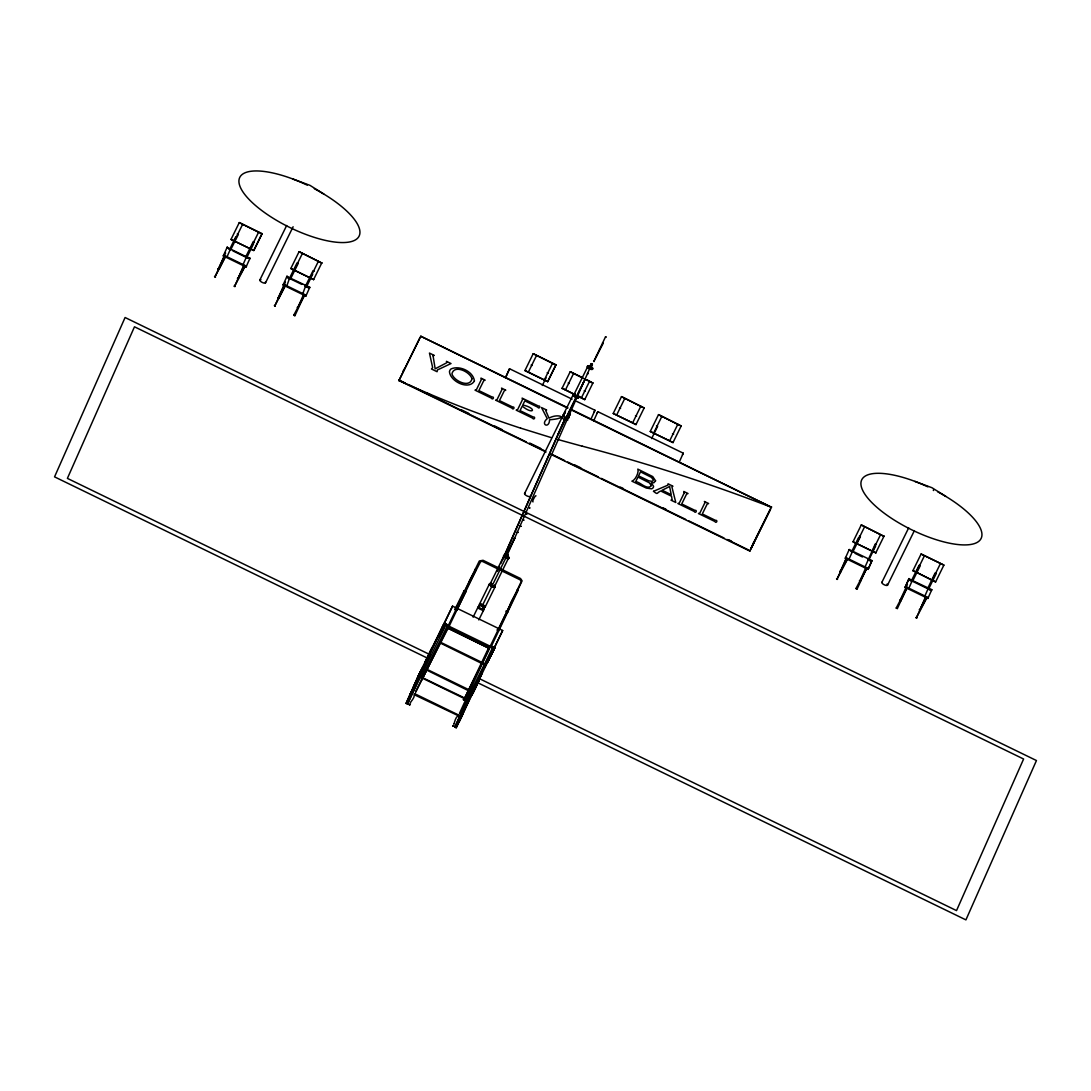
<?xml version="1.0" encoding="UTF-8"?>
<svg xmlns="http://www.w3.org/2000/svg" width="1091" height="1091" viewBox="0 0 1091 1091"><rect width="100%" height="100%" fill="white"/><g stroke="black" fill="none" stroke-linecap="round" stroke-linejoin="round"><path stroke-width="1.5" d="M224.528 256.03L214.886 277.019L225.619 256.562L224.446 256.303M215.527 277.114L214.504 276.5M245.175 266.177L244.029 265.618L234.456 286.538L245.175 266.177L244.329 265.468M235.111 286.565L234.088 286.019M284.56 285.024L285.406 285.733L274.687 306.094L284.274 285.174M275.341 306.189L274.318 305.575M293.779 315.204L304.594 294.638L294.911 315.708L293.779 315.204L294.925 315.64M847.625 558.824L846.466 558.469L836.892 579.389L847.612 559.028M837.547 579.43L836.524 578.871M855.985 588.499L866.786 567.934L857.117 588.99L855.985 588.499L857.117 588.935M896.216 608.055L907.016 587.49L897.347 608.56L896.216 608.055L897.361 608.492M925.85 597.063L916.276 617.983L926.995 597.623L926.014 596.927M916.931 618.065L915.826 617.479M246.593 258.022L245.761 257.326M532.994 501.901C531.344 502.692 535.776 494.087 535.995 495.846M603.241 343.188L602.532 342.888L603.241 343.229L593.831 361.476L605.532 336.778L606.241 337.133L605.546 336.874M594.24 361.53L593.599 361.135M237.279 233.938L238.384 234.347L230.719 249.716M531.167 364.994L532.299 365.471M547.191 372.713L548.323 373.258M568.206 382.927L569.325 383.473M584.203 390.769L585.349 391.26M619.497 407.979L620.588 408.402M635.48 415.63L636.612 416.176M656.482 425.899L657.614 426.39L651.613 438.596M672.492 433.686L673.638 434.177M859.272 536.172L860.39 536.717L852.739 552.087M225.332 256.453L218.964 269.368L218.159 269.218L225.605 253.03M218.964 269.368L217.859 268.768M244.902 265.972L237.879 278.819L243.757 265.413M238.534 278.887L237.402 278.328M285.406 282.105L277.96 298.293L278.764 298.443L285.133 285.528M278.764 298.443L277.755 297.816M303.571 294.488L297.679 307.894L304.716 295.047M298.348 307.962L297.202 307.403M847.339 558.824L840.302 571.67L846.193 558.265M840.97 571.739L839.838 571.179M865.777 567.784L859.885 581.189L866.909 568.343M860.554 581.244L859.408 580.698M907.426 584.476L899.98 600.664L900.784 600.814L907.153 587.899M900.784 600.746L899.639 600.255M926.723 597.418L919.699 610.264L925.577 596.859M920.354 610.319L919.222 609.774M475.308 569.134C477.681 568.37 469.307 579.226 468.653 583.426L448.374 625.443M850.939 551.46L850.475 550.628M421.958 679.093L421.617 678.929M422.326 679.598L422.026 678.957M463.266 697.326L422.872 677.838L448.128 626.657M447.215 626.22L422.067 677.334L423.022 677.729L422.176 677.252M454.974 609.378L456.72 610.346L465.912 591.663L465.175 590.831L464.084 590.776L454.892 609.46L456.734 610.224M455.356 609.678L456.27 610.128L455.397 609.637L479.331 560.965L483.04 560.297L520.516 578.516L522.125 580.835L499.037 629.057M464.07 590.899L465.912 591.663M497.755 630.53L521.184 581.748L520.257 579.894L482.536 561.456L480.708 561.483L462.079 597.172M463.293 699.481L464.316 699.604M409.861 704.827L408.92 704.295L409.889 704.636M452.833 726.142L453.556 725.692M453.829 723.933C453.801 726.292 454.865 717.892 457.675 716.091M421.794 670.597L428.422 656.809M429.24 654.15L430.645 651.218L424.754 663.055M439.932 632.766L437.532 637.676L444.992 622.375L444.051 624.434M472.853 692.962L474.558 689.471M476.74 683.566L476.235 684.834L476.835 683.443M487.963 661.651L487.418 662.632M229.751 249.239L235.751 236.842M230.883 249.594L227.201 247.152L226.805 247.957M246.73 257.503L245.761 256.821L253.262 241.588L254.394 242.134M301.812 284.41L286.619 277.032L287.015 276.228L290.629 278.737L298.198 263.422L297.066 262.931L289.565 278.123L290.356 279.01M305.548 285.992L313.076 270.663L314.208 271.209M851.744 551.5L858.522 537.699M852.889 551.964L851.771 551.419M912.635 581.108L920.204 565.793L919.072 565.302L911.571 580.48L912.362 581.38M912.703 581.039L909.021 578.598L905.107 587.367L927.882 598.441L928.277 597.636L905.489 586.563L909.021 578.598M927.636 588.581L935.082 573.02L936.214 573.58L928.714 588.813M846.466 558.469L847.448 559.151M906.253 587.64L907.412 588.104M412.248 690.18C409.916 695.022 418.849 676.406 412.03 690.439M423.185 667.897L424.304 665.196M473.262 692.308L478.54 681.179M424.372 665.265L428.19 657.709M440.546 631.853L442.032 628.498M475.717 687.412L475.226 688.312L476.972 684.848M413.175 688.271L412.739 689.157L413.244 688.148M425.995 662.278L425.354 663.396L425.899 662.428M441.473 629.93L440.928 630.871M475.458 687.835L477.653 683.43M491.605 654.3L490.718 655.964L493.146 651.095M228.865 249.28L228.469 248.257M308.248 287.874L308.017 286.892L307.103 287.315M445.046 622.361L440.969 630.53M495.178 646.731L493.841 649.5M517.339 589.563C519.602 588.854 510.629 601.032 510.002 605.287L490.405 645.886M422.967 668.128L424.44 665.101M424.822 662.96L428.736 654.914M473.453 691.817L475.935 686.716M429.581 653.318L428.067 656.455L428.913 654.845M428.477 656.727L429.568 654.668L424.945 664.105M431.395 649.295L432.5 647.236L429.036 654.068M475.649 685.816L475.171 686.921L475.676 685.666M492.682 651.559L494.728 647.481M471.858 695.131L472.512 693.671M507.029 554.378C503.196 562.233 508.474 550.259 506.456 555.919M506.647 555.101L506.647 555.469M506.606 557.037L506.906 556.451M506.565 557.46L508.051 554.869L506.742 557.542L507.179 556.274M506.892 556.492L507.888 554.787M428.354 655.773L431.109 650.277M590.245 366.467L590.763 365.43M591.281 364.353L590.422 365.717M591.622 365.13L590.954 366.808L592.072 364.53M478.404 680.32L479.044 679.202M437.286 638.262L440.232 631.948M414.375 694.776L414.866 693.781L458.711 715.082L458.384 715.764L414.375 694.776L414.853 693.808M469.853 691.38L426.54 670.01L426.895 669.315L470.316 690.426L469.853 691.394L470.316 690.426M482.74 663.955L439.932 642.831L440.273 642.122L483.204 663.001L482.74 663.969L483.204 663.001M458.22 716.091L458.684 715.137M415.166 683.293L415.916 682.202M418.958 675.124L419.64 673.802L414.675 684.357L416.898 679.379M416.857 680.116L416.053 681.807M461.643 715.901L463.266 712.9L462.325 714.782M420.185 672.506L417.321 678.411L418.412 675.997M461.084 717.21L459.979 719.719L460.361 718.996M421.849 670.501L425.817 662.346M467.412 703.04L467.916 702.018M471.967 694.872L472.853 693.262M487.459 662.523L487.841 661.664M437.382 638.044L438.036 636.571M223.287 255.921L223.669 255.117L246.457 266.204L246.061 266.995L223.287 255.921L227.201 247.152M231.006 239.42L253.794 250.494L231.006 239.42L239.284 222.578L262.072 233.651L253.794 250.494M239.284 222.578L261.935 233.951M226.955 256.999L230.474 249.021L229.751 249.048M242.966 264.786L246.484 256.808L230.474 249.021M246.061 266.995L249.989 258.226L246.484 256.808M283.087 284.996L283.483 284.192L306.271 295.279L305.875 296.07L283.087 284.996L287.015 276.228M290.82 268.495L313.608 279.569L290.82 268.495L299.084 251.653L321.75 263.026L299.084 251.653M286.756 286.074L289.62 278.041M302.766 293.847L305.644 285.828M305.875 296.07L309.789 287.301L290.288 278.096M546.059 452.015L398.965 380.514L419.708 338.319M567.825 407.734L420.731 336.233L567.647 408.157M505.447 377.813L509.538 368.744L572.093 399.156M505.569 377.704L509.538 368.744M524.935 370.545L547.709 381.618L524.935 370.545L533.199 353.702L555.987 364.776L547.709 381.618M533.199 353.702L555.851 365.076M445.728 625.211L446.246 624.134L407.434 704.077L406.07 703.409L418.412 675.52L452.56 606.146L502.678 630.503L456.202 727.779L454.824 727.111L466.907 699.822L492.3 648.204M408.129 699.181L410.189 694.572M411.962 690.617C406.766 701.799 417.676 679.038 410.243 694.449M413.53 686.975L413.121 687.862L417.621 678.357M413.653 686.621L415.889 681.657M411.621 691.544L410.939 692.867M415.248 683.321L416.176 681.343M418.617 675.452L422.162 668.101M423.335 667.447L424.522 665.278M407.434 704.077L416.83 682.857M452.56 606.146L411.648 692.076L413.025 692.73M415.507 692.021L449.383 625.661L444.883 623.479L444.364 624.543L448.865 626.725M476.221 569.584L449.287 625.907M574.111 394.356L562.083 388.246L574.234 394.151M582.376 377.609L570.225 371.704L583.712 378.509M478.035 608.123L480.19 603.623L485.263 606.091L483.108 610.592L478.035 608.123L478.54 606.991M563.638 414.716L563.133 415.848L565.288 411.362L564.783 412.493M484.104 608.082L483.477 609.337L485.045 606.064L483.286 609.76L478.594 607.469L480.122 604.291L479.495 605.546M480.19 603.623L479.699 604.755L484.772 607.223L485.263 606.091M563.679 415.207L565.452 411.512L564.988 412.521M479.917 604.782L480.354 603.787L478.594 607.469M497.401 571.248L499.46 566.597M500.824 563.501L565.574 417.471L559.397 431.409M502.924 559.001L559.083 432.118L583.63 382.218M505.542 556.956L506.66 555.442M589.767 366.644L591.267 363.576L589.945 366.726M505.719 557.037L506.224 555.96M483.286 609.76L483.722 608.764M483.108 610.592L483.613 609.46M590.804 367.149L592.29 364.08M508.051 554.869L507.22 555.755M569.857 414.962L570.361 413.83L568.206 418.317L568.711 417.185A3.164 1.091 26.2 0 1 567.293 418.085A3.164 1.091 26.2 0 1 563.556 416.053A3.164 1.091 26.2 0 1 564.32 414.798M578.475 396.469L584.735 399.62L578.803 396.36M586.931 379.818L592.877 383.077L586.617 379.927M459.475 713.391L490.514 645.654L495.014 647.836M590.886 419.339L594.977 410.271L576.662 401.379M456.202 727.779L464.78 708.4M464.016 710.623C455.929 728.174 465.721 707.786 461.902 715.846M464.22 710.2L466.839 704.854M466.348 705.372L466.812 704.309M463.661 711.959L464.084 711.087M464.48 709.832L465.161 708.332M467.889 702.14L467.48 703.368M468.53 700.954L469.035 699.795L467.248 703.327M518.252 590.013L491.318 646.308M593.736 420.731L597.827 411.662L683.266 453.188L679.175 462.27M613.224 413.462L635.998 424.535L613.224 413.462L621.488 396.619L644.14 407.993L621.488 396.619M650.25 431.463L673.024 442.537L650.25 431.463L658.514 414.621L681.166 425.995L658.514 414.621M753.922 541.872L749.844 551.078L550.655 454.251M754.767 540.209L751.249 548.159L769.741 510.561M770.587 508.883L755.518 538.722M572.42 409.971L771.432 507.22L572.243 410.393M845.293 558.292L849.207 549.523L871.995 560.597L868.463 568.561L868.081 569.366L845.293 558.292L845.689 557.487L868.463 568.561M853.026 541.791L875.8 552.864L853.026 541.791L861.29 524.935L883.942 536.322L861.29 524.935M848.962 559.369L852.48 551.391M864.972 567.143L875.282 543.959L876.414 544.504M868.081 569.366L871.995 560.597M912.826 570.866L921.104 554.01L943.892 565.097L935.614 581.939L912.962 570.566M921.104 554.01L943.892 565.097M908.762 588.444L912.294 580.467L911.571 580.48M924.786 596.218L928.305 588.254L927.582 588.267M927.882 598.441L931.809 589.672L912.294 580.467M935.614 581.939L914.476 571.302M489.982 657.287L488.209 660.914M413.912 686.744L413.394 687.835M466.457 705.045L466.88 704.131M478.253 681.889L479.699 679.038L473.085 692.485M420.049 672.806L420.608 671.592L419.421 673.952M425.517 661.446L424.958 662.592L427.263 657.75M460.088 719.433L461.343 716.787M475.144 686.839L475.881 685.612M491.1 654.9L493.978 648.995L490.364 656.318M439.278 634.157L441.31 629.998L439.7 633.107M506.524 557.187L507.574 555.428M429.118 655.582L429.554 654.709L425.476 662.878M426.881 669.342L426.417 670.31M479.235 679.952L479.685 679.079L478.908 680.675M419.694 673.57L420.335 672.247M460.361 718.819L460.688 718.287M477.34 683.812L478.663 680.948L477.49 683.307M445.06 622.293L444.569 623.356M495.191 646.663L494.687 647.727M410.039 694.912L410.448 694.053M428.136 657.518L428.531 656.659L427.358 658.937M414.43 695.076C414.144 699.249 408.989 703.081 410.475 703.245M482.167 672.52L481.608 673.706M493.746 649.54L494.155 648.681L493.391 650.141M418.508 676.325L418.221 676.952M430.85 650.822L431.286 649.54L430.413 651.6L431.463 649.227L429.663 653.032M432.009 648.272L432.5 647.208L431.15 650.031M506.156 556.492L506.388 556.015M464.971 709.055L464.671 709.682M481.049 675.002L480.531 675.97L480.981 674.743M488.25 660.751L488.945 659.291M590.422 366.126L590.64 365.69M479.004 606.555L479.413 605.805M484.595 607.073L484.186 607.823M461.438 717.019L461.057 717.81M482.263 672.438L481.526 673.911L482.045 672.902M472.935 692.73L473.63 691.244M494.168 648.79L495.123 646.745L494.796 647.358M431.913 648.531L430.986 650.55M428.995 655.964L427.481 659.032M442.223 628.13C446.533 618.965 440.914 630.666 443.001 626.289M444.487 623.629L440.873 631.048M480.067 677.061L479.549 678.152L480.954 674.961M479.113 680.334L477.994 682.734M494.605 647.986L493.527 650.291M426.431 659.441L426.254 659.932M439.25 634.007L439.414 633.68M506.824 556.915L507.451 555.687M476.685 683.552L476.126 684.807M490.691 655.718L493.255 650.604L492.846 651.259M430.563 651.409L430.918 650.645M426.731 660.464L427.358 659.182L427.045 660.082M442.973 626.684L443.478 625.729M481.186 674.62L480.463 676.147M475.649 687.125L478.308 682.066M493.759 649.704L491.686 653.877M493.105 651.177L493.609 650.1M426.404 661.146L427.713 658.65M441.896 628.811L443.205 626.316M479.781 677.402L480.108 676.747L479.454 677.838M477.831 683.089L476.535 685.516M492.355 652.486L492.75 651.6M492.655 652.104L493.037 651.272M418.753 675.288L419.162 674.279L418.644 675.765M426.076 661.855L427.072 659.878M441.555 629.507L442.564 627.53M564.415 413.639L563.897 414.703L564.674 413.175M590.558 365.785L590.899 364.776M568.943 416.271L569.543 415.112M477.353 682.134L477.803 681.234M466.266 705.863L467.303 703.709M479.945 676.938L479.631 677.566L480.122 676.815M476.194 686.212L477.203 684.248M492.45 652.513L491.305 654.845M454.824 727.111L493.65 647.181L493.118 648.245L489.982 646.718M492.164 652.868L490.282 656.673M461.466 716.76C453.133 734.107 467.207 704.881 461.016 717.66M476.344 686.048L475.826 687.18M426.704 658.923L426.254 659.837L427.577 657.587M425.654 661.16L426.008 660.437M422.735 668.592L422.012 670.119L422.953 668.456M441.978 628.866L440.628 631.553M425.722 662.823L426.499 661.214M425.395 663.383L425.804 662.537L425.135 663.887M440.273 642.135L439.796 643.117M506.497 556.56L591.308 364.967M475.785 685.53L475.321 686.73M476.385 684.193L476.822 683.293M478.635 680.034L478.854 679.475M466.798 704.963L466.334 705.877M488.345 660.614L488.945 659.469L488.236 661.119M459.311 721.274L461.698 715.778M438.446 635.78L440.014 632.93M590.967 367.231L592.454 364.162M490.95 655.486L491.4 654.586M461.752 715.901L462.189 715.028M426.349 659.728L426.704 659.019M427.14 658.023L427.672 656.918M418.344 676.393L418.726 675.588M419.162 674.47L419.544 673.679M438.814 635.03L439.182 634.294M424.208 665.455L424.74 664.351M506.169 556.151L506.524 555.374M477.272 682.393L477.79 681.289L477.162 682.707M477.708 681.943L477.19 682.993M474.776 689.376L473.644 691.653L473.903 690.821M474.34 689.826L474.871 688.721M234.429 240.975L242.57 224.432M250.439 248.762L258.581 232.219M246.893 257.381L253.644 243.661M253.93 250.194L262.072 233.651M249.594 259.031L249.989 258.226M259.835 280.032L286.674 225.496M265.536 282.801L293.111 226.751M294.243 270.05L302.384 253.507M310.253 277.837L318.395 261.294M312.708 274.25L306.707 286.456L306.312 285.842M309.789 287.301L309.394 288.106L304.839 285.897M313.608 279.569L321.872 262.726M403.043 371.308L404.065 369.222M398.883 380.677L420.731 336.233M528.358 372.113L536.499 355.557M544.368 379.886L552.51 363.344M542.322 385.45L546.073 377.841M547.846 381.318L555.987 364.776M424.644 664.569L425.135 663.546M427.072 659.523L427.481 658.732M406.07 703.409L412.63 689.403M438.937 637.321L444.173 626.684M561.96 388.546L570.225 371.704M455.724 610.101L459.256 602.914M565.383 390.101L573.525 373.558M524.566 493.541L562.124 417.226M563.174 415.098L573.143 394.819M573.975 394.547L587.626 366.794M558.347 433.55L584.994 379.395M473.112 617.151L478.363 606.46A3.164 1.091 26.2 0 0 480.776 608.846M479.413 604.332L489.395 584.053M581.394 397.888L589.535 381.345M490.214 583.78L503.878 556.028M513.779 540.059L506.333 555.183L514.461 538.749M481.963 606.419L506.429 556.71M482.563 607.551L483.654 605.314L481.799 604.414M584.735 399.62L593.013 382.777M508.447 558.251L494.796 586.003A3.164 1.091 26.2 0 1 493.282 586.985A3.164 1.091 26.2 0 1 489.559 584.735A3.164 1.091 26.2 0 1 491.195 583.876M478.799 619.92L484.063 609.228M485.113 607.101L495.096 586.822M594.186 411.88L594.977 410.271M597.036 413.257L597.827 411.662M488.509 648.149L464.589 698.254L490.159 647.086M473.003 690.821L474.49 687.807M490.104 656.073L502.678 630.503M469.444 698.281L469.921 697.299M490.132 657.3L489.354 658.841M489.723 657.791L490.759 655.568M464.289 709.955L464.698 709.068M474.776 688.926L475.267 687.903M461.22 716.923L465.884 706.995M477.19 683.893L477.613 683.089M616.647 415.03L624.788 398.474M632.657 422.803L640.799 406.261M635.998 424.535L644.276 407.693M653.673 433.018L661.814 416.476M669.683 440.805L677.825 424.263M673.024 442.537L681.302 425.695M682.475 454.797L683.266 453.188M749.762 551.241L771.61 506.797M848.812 550.328L849.207 549.523M856.449 543.345L864.59 526.803M872.459 551.132L880.601 534.59M875.664 546.032L868.913 559.751L868.504 559.138M875.8 552.864L884.078 536.022M881.842 582.403L908.68 527.867M887.542 585.171L914.381 530.635M905.107 587.367L905.489 586.563M916.249 572.42L924.391 555.878M932.26 580.207L940.401 563.665M931.414 590.476L931.809 589.672M427.999 656.264L429.827 652.568M418.453 676.12L417.785 677.525M440.559 631.362L442.387 627.666M478.949 678.943L478.526 679.802M477.258 682.516L477.722 681.589M460.743 718.233L461.138 717.401M428.408 655.446L428.79 654.655M429.99 652.104L428.627 655.391M490.364 656.496L491.427 654.368M430.14 651.804L430.7 650.686M427.29 657.832L428.818 654.995M418.221 676.597L417.867 677.32M439.85 632.916L440.669 631.294M423.185 667.992L423.513 667.215M415.78 692.049L447.092 627.898M476.235 684.93L476.958 683.416M460.497 718.724L460.893 717.878M478.376 680.252L478.867 679.284M477.763 682.748L965.917 919.89L1036.45 760.536L125.083 317.508L54.55 476.862L427.945 658.364M472.962 693.044L473.644 691.585M442.36 627.748L442.851 626.793M426.867 660.096L427.358 659.141M476.999 684.466L477.476 683.511M476.112 686.634L475.308 687.998M414.471 685.093L415.616 682.871M478.949 679.352L478.472 680.279M441.187 630.475L440.791 631.253M288.57 278.519L288.57 277.482L287.642 277.632M870.345 561.333L869.718 560.201M910.576 580.889L909.785 579.853M929.123 589.685L930.323 589.672M408.852 704.431L409.711 704.868M453.338 726.183L452.683 725.57M453.188 726.156L453.72 726.074M285.406 285.733L284.246 285.269M304.921 295.32L303.98 295.129M926.927 597.691L925.904 597.377M464.207 700.136L463.416 699.904M247.412 258.076L248.448 258.049M289.292 278.791L290.029 278.655M558.565 434.013L558.456 433.782M229.751 249.553L230.542 249.934M305.562 286.401L306.366 286.797M851.757 551.923L852.562 552.305M867.768 559.697L868.6 560.242M927.582 588.772L928.373 589.167M464.943 697.995L464.111 697.885M582.226 446.219L557.583 439.428M551.419 437.668L520.625 428.122M590.845 367.285L590.845 367.285A2.537 0.873 26.2 0 1 591.717 369.276M292.893 179.019L309.953 185.347L323.85 194.062M914.899 481.39L931.959 487.718L945.856 496.432M498.014 629.93C494.905 629.234 500.033 632.235 498.246 630.066M232.888 250.903L248.066 258.294M854.894 553.273L862.49 556.969M908.626 579.403L929.887 589.74M427.345 393.292L430.413 394.778M461.029 409.67L468.68 413.394M494.714 426.035L502.365 429.759M529.926 443.164L540.645 448.374M574.78 464.957L580.862 467.916M620.424 487.145L623.466 488.632M663.028 507.861L666.069 509.333M728.447 539.663L731.488 541.136M399.156 380.091L405.279 383.077M408.348 384.564L526.326 441.923M529.394 443.41L544.709 450.856M552.373 454.579L564.633 460.538M567.702 462.025L598.345 476.917M601.4 478.417L685.68 519.384M688.748 520.871L723.988 537.999M727.042 539.486L748.494 549.919M449.124 626.261L490.241 646.254M448.646 627.23L489.764 647.222M429.172 654.245L67.397 478.376L134.479 326.795L1023.603 759.022L956.521 910.603L479.767 678.834M419.517 676.788L466.907 699.822M460.416 715.778L461.779 716.432M590.94 367.326L591.022 367.381A2.973 1.023 26.2 0 1 591.704 369.508A2.973 1.023 26.2 0 1 587.313 367.121A2.973 1.023 26.2 0 1 590.326 366.971M421.44 679.338L422.149 679.175M582.239 446.164A1687.395 1584.473 23.9 0 1 771.405 507.274M520.625 428.149A1069.671 1004.429 23.9 0 1 398.979 380.486M887.024 584.067A3.164 1.091 26.2 0 1 885.006 585.103A3.164 1.091 26.2 0 1 882.06 582.199M937.728 491.796A66.51 22.856 26.2 0 1 966.108 544.9A66.51 22.856 26.2 0 1 864.836 494.128A66.51 22.856 26.2 0 1 927.855 486.845M933.241 490.132A3.164 1.091 26.2 0 1 933.596 490.555M265.372 282.119A3.164 1.091 26.2 0 1 263.954 283.033A3.164 1.091 26.2 0 1 260.217 281.001A3.164 1.091 26.2 0 1 260.981 279.732M314.317 188.688A66.51 22.856 26.2 0 1 344.415 242.529A66.51 22.856 26.2 0 1 242.666 191.511A66.51 22.856 26.2 0 1 307.267 185.156M443.287 624.966A64.764 0.846 -64.1 0 1 410.066 694.394M486.777 663.192A55.886 0.736 -64.1 0 1 484.813 667.324M482.14 672.929A55.886 0.736 -64.1 0 1 478.663 680.198M478.063 681.452A55.886 0.736 -64.1 0 1 473.071 691.789M472.43 693.112A55.886 0.736 -64.1 0 1 468.571 701.036M467.93 702.345A55.886 0.736 -64.1 0 1 465.393 707.568M464.766 708.85A55.886 0.736 -64.1 0 1 462.898 712.655M506.579 556.205A2.973 1.023 26.2 0 1 508.42 558.715A2.973 1.023 26.2 0 1 503.851 556.751A2.973 1.023 26.2 0 1 505.869 555.905M483.899 608.546A3.164 1.091 26.2 0 1 482.263 609.405M494.769 586.085A2.973 1.023 26.2 0 1 493.227 586.89A2.973 1.023 26.2 0 1 489.723 584.776A2.973 1.023 26.2 0 1 491.264 583.971M494.687 585.158A2.973 1.023 26.2 0 1 493.909 586.453A2.973 1.023 26.2 0 1 490.077 584.367A2.973 1.023 26.2 0 1 491.523 583.44M494.659 585.458A2.537 0.873 26.2 0 1 493.35 586.14A2.537 0.873 26.2 0 1 490.35 584.34A2.537 0.873 26.2 0 1 491.673 583.644M508.024 557.365A2.537 0.873 26.2 0 1 507.356 558.469A2.537 0.873 26.2 0 1 504.083 556.696A2.537 0.873 26.2 0 1 505.324 555.892M506.51 556.342A2.537 0.873 26.2 0 1 507.615 557.01M484.95 606.419A3.164 1.091 26.2 0 1 483.968 607.401M480.463 605.887A3.164 1.091 26.2 0 1 480.558 604.032M530.281 496.01A3.164 1.091 26.2 0 1 526.598 495.737A3.164 1.091 26.2 0 1 525.166 493.241M578.857 397.274A3.164 1.091 26.2 0 1 574.834 396.797A3.164 1.091 26.2 0 1 574.289 394.519M567.647 419.312A3.164 1.091 26.2 0 1 566.011 420.171M564.524 419.612A3.164 1.091 26.2 0 1 562.165 417.717A3.164 1.091 26.2 0 1 563.27 416.926M578.516 396.851A2.973 1.023 26.2 0 1 577.194 397.71A2.973 1.023 26.2 0 1 573.675 395.801A2.973 1.023 26.2 0 1 574.398 394.615M577.957 395.501A2.973 1.023 26.2 0 1 578.039 397.26A2.973 1.023 26.2 0 1 573.948 395.269A2.973 1.023 26.2 0 1 575.284 394.206M577.712 395.528A2.537 0.873 26.2 0 1 577.78 397.029A2.537 0.873 26.2 0 1 574.275 395.324A2.537 0.873 26.2 0 1 575.421 394.41M591.281 369.263A2.537 0.873 26.2 0 1 587.667 367.19A2.537 0.873 26.2 0 1 590.272 367.108M545.636 410.339L549.005 418.18C557.815 412.889 570.634 418.126 549.564 419.776C549.332 429.131 539.936 424.576 547.232 418.644L541.504 407.543L546.646 410.039L545.636 410.339M471.967 378.809C469.798 388.532 453.774 380.868 451.933 373.858C454.115 364.149 470.139 371.786 471.967 378.809M514.284 538.19L514.993 538.545L514.352 538.149M517.284 532.094L517.993 532.435L517.284 532.094M520.284 525.998L520.993 526.339L520.284 525.998M523.285 519.889L523.994 520.243L523.353 519.848M526.285 513.793L526.994 514.134L526.312 513.766M529.285 507.697L529.994 508.038L529.367 507.656M584.517 379.477L585.24 379.818L584.599 379.436M587.517 373.381L588.24 373.722L587.544 373.354M596.532 355.08L597.241 355.421L596.559 355.052M599.532 348.984L600.241 349.325L599.6 348.943M506.115 611.205L507.942 612.092L506.197 611.124M433.059 355.748L435.159 368.826L446.096 363.098L446.915 362.485L446.424 361.326L451.006 363.548L437.368 369.972L437.096 371.717L431.463 368.976L432.663 367.694L429.459 353.075L434.3 355.434L433.059 355.748M651.163 485.359L650.986 486.272C646.308 489.777 640.308 482.099 635.726 481.595L637.962 477.053L649.322 482.795L651.163 485.359M655.568 480.79L653.864 482.781L651.204 482.795L653.577 486.3A2.932 2.755 23.9 0 1 651.422 488.836L646.308 488.059L631.894 481.158C635.235 480.395 639.258 472.198 637.812 469.116L652.732 476.576L655.568 480.79M474.421 380.964C468.803 390.578 450.188 381.441 449.465 371.717A4.8 4.514 23.9 0 1 451.101 368.922C459.516 365.103 473.289 371.458 474.421 380.964M481.499 379.273L476.481 389.569L475.021 390.155L491.223 398.024C492.832 400.902 495.055 396.374 491.782 396.879L478.867 390.592L483.708 380.745L485.168 380.159L480.954 378.113L481.499 379.273M502.078 389.282L497.073 399.579L495.614 400.152L511.802 408.034C513.411 410.898 515.634 406.384 512.361 406.888L499.446 400.602L504.301 390.742L505.76 390.169L501.533 388.11L502.078 389.282M522.657 399.279L517.652 409.575L516.193 410.161L532.422 418.044C534.031 420.935 536.267 416.407 532.994 416.912L520.025 410.611L522.234 406.138C533.826 415.644 537.481 408.252 522.794 404.993L524.826 400.861L537.59 407.066C539.213 409.943 541.422 405.416 538.163 405.92L522.112 398.12L522.657 399.279M684.343 492.641L679.338 502.937L677.879 503.51L694.081 511.379C695.69 514.256 697.913 509.729 694.64 510.233L681.725 503.96L686.566 494.1L688.026 493.527L683.812 491.468L684.343 492.641M704.936 502.637L699.917 512.934L698.458 513.52L714.66 521.389C716.269 524.266 718.492 519.739 715.219 520.243L702.304 513.956L707.145 504.11L708.605 503.524L704.391 501.478L704.936 502.637M503.019 571.37L503.551 570.279L503.019 571.37M448.115 628.293L489.191 648.381L448.115 628.293M640.526 471.858L638.535 475.894L648.831 480.831L652.118 481.336A1.664 1.568 23.9 0 0 653.236 479.726L651.436 477.353L640.526 471.858M653.509 491.318C658.459 495.3 656.196 492.846 660.696 490.977L671.524 496.228L672.165 499.91L670.979 500.155L675.779 502.487L671.933 487.05L672.929 486.191L668.006 483.79L667.937 485.113L653.509 491.318M669.601 486.504L662.128 490.241L671.224 494.673L669.601 486.504M504.233 556.355A2.973 1.023 26.2 0 0 508.911 558.115A2.973 1.023 26.2 0 0 506.129 555.374A2.973 1.023 26.2 0 0 504.233 556.355M587.994 367.121A2.973 1.023 26.2 0 0 592.658 368.881A2.973 1.023 26.2 0 0 589.89 366.14A2.973 1.023 26.2 0 0 587.994 367.121"/></g></svg>
